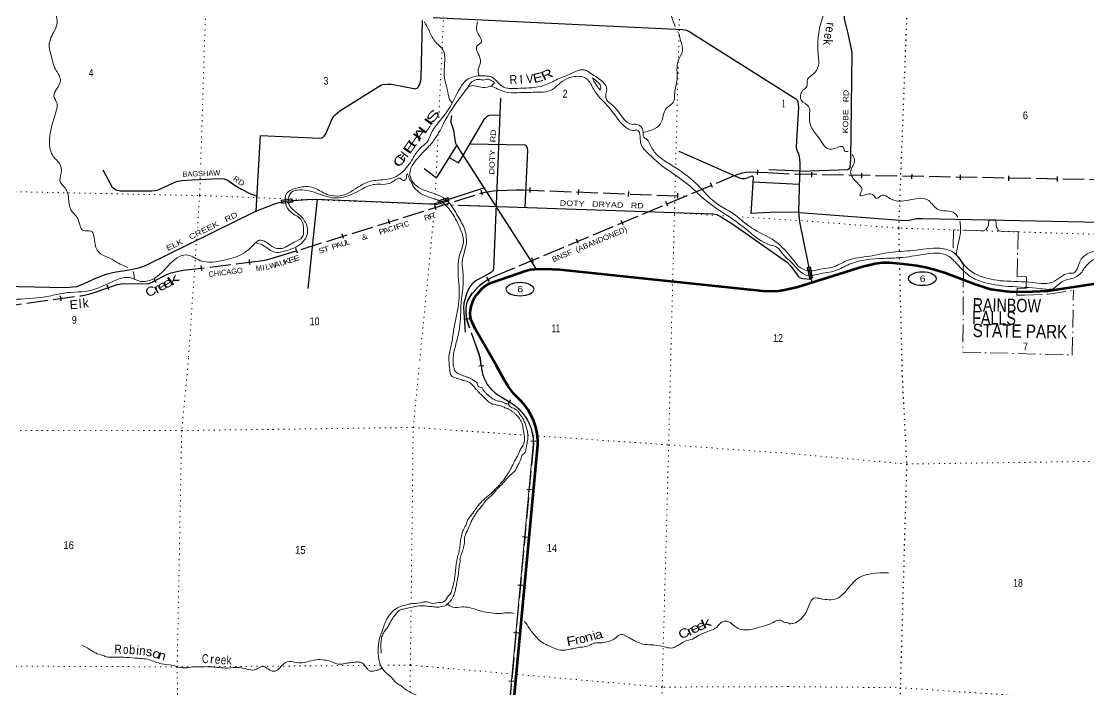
# Model space of a CAD drawing. Header units: feet. Extents: x -757852 to -501257, y -360805 to -170898.
# Drawn here: x -584675 to -560732, y -320693 to -305708 of the extents above; entities that cross this region are included whole.
import ezdxf
from ezdxf.enums import TextEntityAlignment as Align

# ---------------------------------------------------------------- set-up
doc = ezdxf.new("R2010")
doc.units = ezdxf.units.FT
doc.header["$LTSCALE"] = 80
for name, pattern in [('DOT_DASHED', [7.7, 5, -1.2, 0.3, -1.2]), ('DOTTED', [1.5, 0.3, -1.2]), ('LONG_DASHED', [7.5, 6, -1.5])]:
    doc.linetypes.add(name, pattern=pattern)
for name, color, linetype, lineweight in [('17', 7, 'Continuous', 25), ('23', 7, 'Continuous', 70), ('29', 7, 'Continuous', 25), ('31', 7, 'Continuous', 13), ('34', 7, 'Continuous', 13), ('39', 7, 'Continuous', 13), ('41', 7, 'Continuous', 13), ('44', 7, 'DOT_DASHED', 13), ('6', 7, 'DOTTED', 25), ('63', 7, 'Continuous', 25), ('7', 7, 'DOTTED', 13)]:
    doc.layers.add(name, color=color, linetype=linetype, lineweight=lineweight)
doc.layers.add('30', color=7, linetype='Continuous')

msp = doc.modelspace()

# ---------------------------------------------------------------- linework, layer by layer
at = {"layer": '17'}
for centre in [(-564461.85, -311478.12), (-573488.24, -311714.98)]:
    msp.add_ellipse(centre, major_axis=(309.24, -1), ratio=0.500121, dxfattribs=at)
at = {"layer": '23'}
for points in [[(-574013.13, -313433.19), (-574493.47, -312599.9), (-574565.51, -312454.99), (-574588.56, -312396.29), (-574601.01, -312341.51), (-574603.75, -312254.74), (-574598.17, -312182.14), (-574580.85, -312099.78), (-574552.24, -312008.86), (-574528.84, -311950.59), (-574501.47, -311893.32), (-574444, -311814.93), (-574354.65, -311711.56), (-574274.3, -311648.95), (-574180.46, -311589.55), (-574094.72, -311555.66), (-573361.84, -311301.62), (-573256.02, -311274.57), (-573155.82, -311265.43), (-572920.48, -311256.25), (-572597.46, -311271.76), (-568044.89, -311753.34), (-567817.56, -311761.34), (-567685.68, -311751.38), (-567551.99, -311731.6), (-567253.55, -311662.41)], [(-567253.55, -311662.41), (-565808.2, -311205.51), (-565519.76, -311138.56), (-565351.04, -311114.36), (-565210.04, -311114.23), (-564887.26, -311142.41), (-564586.97, -311184.93), (-564393.01, -311220.22), (-564193.18, -311273.15), (-563946.33, -311349.6), (-563279.46, -311600.87), (-563048.95, -311679.16), (-562926.92, -311710.4), (-562820.8, -311728.93), (-562591.57, -311758.33), (-562515.17, -311764.21), (-562168.4, -311775.98), (-561647.64, -311748.16), (-560223.74, -311531.68)], [(-573653.47, -321290.49), (-573090.64, -315201.11), (-573091.73, -315091.21), (-573106.33, -314949.68), (-573135.64, -314810.45), (-573179.34, -314675.05), (-573236.95, -314544.95), (-573307.85, -314421.59), (-573391.25, -314306.32), (-573486.25, -314200.4), (-573504.9, -314183.23), (-573633.3, -314050.02), (-573747.07, -313904.12), (-573844.97, -313747.13), (-574013.13, -313433.19)]]:
    msp.add_lwpolyline(points, dxfattribs=at)
at = {"layer": '29'}
for p, q in [((-567189.28, -309067.43), (-567908.48, -309034.46)), ((-567223.96, -309367.88), (-568255.48, -309316.97)), ((-578040.42, -309694.71), (-578248.33, -311696.22)), ((-567217.33, -310200.2), (-566942.16, -311563.97))]:
    msp.add_line(p, q, dxfattribs=at)
for points in [[(-567189.28, -309067.43), (-566133.27, -309031.25), (-566105.15, -309017.18), (-566081.71, -308984.36), (-566076.45, -308882.81), (-566067.3, -308812.64), (-566034.85, -306400.83), (-566050.74, -306332.76), (-566123.76, -305981.66), (-566195.99, -305708.96), (-566205.92, -305641.25), (-566198.39, -305475.77), (-566239.65, -305282.04), (-566238.73, -305261.46), (-566229.36, -305233.32), (-566131.35, -305048.93), (-566121.56, -305017.64), (-566123.9, -305003.57), (-566151.47, -304919.92), (-566194.08, -304812.59)], [(-579408.79, -309962.78), (-579306.84, -308268.28), (-577976.19, -308330.88), (-577931.05, -308321.8), (-577902.93, -308303.05), (-577879.49, -308279.61), (-577843.3, -308234.27), (-577704.45, -307896.38), (-577668.59, -307834.2), (-577635.78, -307801.38), (-577529.79, -307715.11), (-576609.4, -307140.29), (-576568.96, -307126.8), (-576461.76, -307116.86), (-576382.09, -307119.2), (-576337.21, -307123.26), (-575869.82, -307217.01), (-575844.3, -307218.83), (-575822.03, -307215.32), (-575793.91, -307203.6), (-575770.47, -307182.5), (-575756.6, -307157.75), (-575743.53, -307133.27), (-575728.29, -307084.04), (-575715.41, -307031.29), (-575709, -306980.76), (-575673.65, -305688.05)], [(-575433.29, -305622.5), (-569837.54, -305891.38), (-569757.4, -305907.19), (-569682.41, -305940.01), (-569572.28, -306009.01), (-567299.83, -307446.19), (-567273.43, -307477.86), (-567254.68, -307515.37), (-567243.23, -307635.97), (-567292.17, -308518.72), (-567284.14, -308576.16), (-567236.95, -308701.1), (-567217.19, -308792.99), (-567208.99, -308901.66), (-567243.91, -309989.07), (-567217.33, -310200.2)], [(-573927.03, -307428.26), (-574083.78, -311265.85), (-574089.15, -311287.31), (-574092.08, -311293.17), (-574097.35, -311301.37), (-574111.4, -311316.62), (-574130.16, -311333.03), (-574176.46, -311364.29), (-574468.81, -311518.06), (-574516.81, -311555.74), (-574573.05, -311604.97), (-574615.23, -311661.23), (-574654.85, -311731.01), (-574687.88, -311820.64), (-574748.81, -312029.29), (-574757.91, -312128.91), (-574722.05, -312674.04)], [(-575074.63, -308761.06), (-574871.17, -308878.88), (-574830.82, -308828.38), (-574276.15, -307883.39), (-574247.34, -307855.24), (-574228.6, -307836.49), (-574200.47, -307820.08), (-574172.65, -307815.64), (-573942.48, -307806.57)], [(-575026.79, -307821.03), (-575044.1, -307927.91), (-575044.1, -307956.05), (-575039.06, -307971.44), (-574983.89, -308147.07), (-574950.49, -308361.96), (-574933.96, -308436.63), (-574912.02, -308481.98), (-573127.35, -311264.32)], [(-575637.75, -309007.02), (-575366.07, -309206.6), (-575360.45, -309206.73), (-575353.42, -309203.21), (-575344.05, -309192.66), (-575326.21, -309168.15), (-574907, -308489.81)], [(-574612.03, -308455.63), (-573374.16, -308474), (-573349.82, -308489.37), (-573333.41, -308519.85), (-573322.86, -308597.11), (-573377.74, -309874.85)], [(-568300.48, -310019.47), (-568249.31, -309220.65), (-568250.61, -309203.24), (-568259.99, -309191.52), (-568274.05, -309179.8), (-568289.94, -309180.55), (-568400.57, -309225.84), (-568438.08, -309236.06), (-568470.89, -309243.09), (-568513.97, -309240.8), (-568545.88, -309233.72), (-569916.58, -308629.42)], [(-582848.89, -309034.97), (-582636.48, -309428.29), (-582588.86, -309467.52), (-582547.44, -309489.24), (-582453.5, -309505.89), (-581744.84, -309511.99), (-581675.71, -309503.31), (-581605.41, -309484.55), (-581192.36, -309301.63), (-581075.82, -309273.57), (-580846.17, -309259.5), (-580213.47, -309231.37), (-580124.49, -309241.55), (-580035.37, -309278.26), (-579878.79, -309387.61), (-579735.42, -309470.49), (-579549.82, -309565.63), (-579388.72, -309629.15)], [(-587178.35, -311601.62), (-583681.17, -311676.31), (-583522.26, -311664.72), (-583428.53, -311650.65), (-583330.42, -311619.82), (-583001.9, -311467.7), (-582772.39, -311374.03), (-582593.46, -311331.3), (-582212.31, -311270.15), (-582017.84, -311224), (-581878.23, -311178.67), (-579417.36, -309966.2), (-579013.96, -309805.42), (-578924.62, -309775.24), (-578860.33, -309760), (-578784.02, -309747.11), (-578682.23, -309735.38), (-578571.5, -309722.9), (-578259.12, -309700.22), (-578054.74, -309694.1), (-575497.46, -309802.49), (-575437.71, -309801.03), (-575406.11, -309796.33), (-575367.41, -309786.96), (-575239.34, -309745.8), (-574296.64, -309441.38)], [(-574854.2, -309831.77), (-569158.73, -310026.69), (-569073.15, -310040.16), (-568989.86, -310082.69), (-568736.61, -310241.17), (-567490.04, -311119.21), (-567404.66, -311202.93), (-567247.66, -311424.5)], [(-567212.28, -309996.05), (-567753.23, -309984), (-568300.48, -310019.47)], [(-567212.28, -309996.05), (-564854.71, -310174.19), (-564756.45, -310169.45), (-564665.06, -310143.65), (-564602.46, -310132.74), (-564461.17, -310127.25), (-557196.27, -310274.94)], [(-566955.25, -311499.08), (-567143.56, -311483.49), (-567177.29, -311475.29), (-567207.75, -311461.22), (-567247.66, -311424.5)]]:
    msp.add_lwpolyline(points, dxfattribs=at)
at = {"layer": '31'}
for p, q in [((-578844.82, -309717.82), (-578596.85, -309686.03)), ((-578596.85, -309686.03), (-578587.32, -309760.42)), ((-575335.48, -309736.03), (-575097.54, -309659.32)), ((-575097.54, -309659.32), (-575074.53, -309730.72)), ((-566974.51, -311212.36), (-566923.52, -311457.09)), ((-566923.52, -311457.09), (-566996.95, -311472.4))]:
    msp.add_line(p, q, dxfattribs=at)
for points in [[(-578587.32, -309760.42), (-578835.29, -309792.21), (-578844.82, -309717.82)], [(-575074.53, -309730.72), (-575312.48, -309807.41), (-575335.48, -309736.03)], [(-566996.95, -311472.4), (-567047.94, -311227.65), (-566974.51, -311212.36)]]:
    msp.add_lwpolyline(points, dxfattribs=at)
for points in [[(-578828.37, -309783.25), (-578835.86, -309724.73), (-578603.76, -309694.98), (-578596.27, -309753.5)], [(-575325.41, -309741.19), (-575102.7, -309669.39), (-575084.59, -309725.55), (-575307.31, -309797.34)], [(-567038.47, -311233.85), (-566980.71, -311221.82), (-566932.98, -311450.88), (-566990.74, -311462.93)]]:
    msp.add_lwpolyline(points, close=True, dxfattribs=at)
at = {"layer": '34'}
for p, q in [((-574028.37, -314054.39), (-573716.4, -314249.3)), ((-573190.22, -315191.91), (-573753.05, -321281.29))]:
    msp.add_line(p, q, dxfattribs=at)
for centre, radius, start, end in [((-573534.03, -313396.57), 822.86, 182.15857, 233.0752), ((-574240.76, -315160.17), 1051.02, 358.26954, 60.07237)]:
    msp.add_arc(centre, radius, start, end, dxfattribs=at)
at = {"layer": '39'}
msp.add_line((-575064.3, -318817.6), (-575123.09, -318777.75), dxfattribs=at)
for points in [[(-582401.52, -287586.53), (-581996.23, -287850.1), (-581561.65, -287822.9), (-581232.07, -287817.16), (-580664.75, -287946.11), (-580239.28, -288043.32), (-579634.31, -288030.48), (-579321.19, -288203.26), (-579170.2, -288271.42), (-578854.82, -288271.35), (-578620.48, -288299.4), (-578514.6, -288241.76), (-578136.65, -288148.78), (-578005.04, -288025.44), (-577679.68, -288190.5), (-577398.97, -288374.52), (-576906.11, -288427.2), (-576397.41, -288570.75), (-575933.27, -288729.26), (-575364.79, -288892.42), (-575161.33, -288869.42), (-574845.03, -288913.61), (-574171.31, -288882.39), (-574000.17, -288866.62), (-573678.28, -289172.32), (-573385.57, -289764.79), (-573334.1, -289876.67), (-573251.67, -290118.01), (-573228.4, -290233.2), (-573143.87, -290307.72), (-573038.02, -290495.37), (-572954.03, -290591.99), (-572764.28, -290717.42), (-572590.31, -291156.1), (-572723.99, -291607.1), (-572816.4, -292095.33), (-572815.57, -292386.88), (-572760.41, -292756.21), (-572681.08, -292878.85), (-572617.29, -293061.41), (-572096.44, -293607.38), (-572079.27, -293806.86), (-572033.4, -293982.93), (-571771.27, -294512.31), (-571578.72, -295174.62), (-571564.98, -295512.74), (-571538.1, -295806.96), (-571431.64, -296213.78), (-571404.51, -296660.8), (-571383.71, -297119.73), (-571365.68, -297528.33), (-571387.12, -297664.5), (-571394.17, -297949.82), (-571572.57, -298421.81), (-571649.78, -298701.33), (-571768.29, -299026.05), (-571805.02, -299212.11), (-571751.65, -299490.91), (-571589.07, -299740.31), (-571332.27, -300241.4), (-571292.41, -300660.6), (-571237.29, -300869.08), (-571142.1, -301000.16), (-571123.81, -301073), (-570908.29, -301293.58), (-570605.46, -301639.01), (-570518.8, -301952.84), (-570326.12, -302365.85), (-570198.12, -302795.33), (-570092.9, -303252.37), (-570013.79, -303465.48), (-570064.39, -303643.14), (-570080.41, -303966.43), (-570074.77, -304225.93), (-570255.46, -304547.07), (-570211.35, -304713.05), (-570121.59, -304982.72), (-570192.16, -305318.71), (-570105.72, -305560.15), (-570024.76, -305779.34), (-570005.31, -305825.09)], [(-584530, -288934.04), (-584019.11, -289395.31), (-583992.11, -289765.94), (-583998.06, -290007.05), (-583994.03, -290250.43), (-584050.55, -290586.77), (-584076.64, -290992.24), (-584037.79, -291371.21), (-583968.43, -291734.86), (-583976.28, -292052.32), (-583833.75, -292218.78), (-583670.74, -292369.68), (-583533.3, -292823.51), (-583391.43, -293341.8), (-583203.43, -293700.41), (-582971.47, -293824.9), (-582659.12, -294110.26), (-582530.2, -294258.28), (-582356.32, -294538.12), (-582264.53, -294888.27), (-582430, -295243.97), (-582787.39, -295643.07), (-583048.5, -295885.77), (-583213.18, -296046.47), (-583454.78, -296231.36), (-583782.15, -296472.39), (-584129.34, -296702.86), (-584282.25, -296956.35), (-584380.48, -297273.54), (-584339.2, -297716.9), (-584320.12, -298489.43), (-584330.62, -298832.97), (-584479.74, -299177.02), (-584506.49, -299528.19), (-584606.61, -299921.74), (-584441.61, -300398.39), (-584272.13, -301100.33), (-584153.21, -301571.8), (-584095.97, -302019.59), (-584090.18, -302842.05), (-583962.18, -303271.52), (-583886.15, -304015.33), (-583958.07, -304568.42), (-583987.67, -304790.85), (-583917.66, -304965.52), (-583943.45, -305358.94), (-583872.72, -305748.76), (-583954.17, -305955.8), (-584050.8, -306289.11), (-584010.7, -306454.99), (-583910.29, -306781.23), (-583797.65, -307019.31), (-583885.17, -307228.21), (-583943.3, -307385.57), (-583875.19, -307556.18), (-583901.89, -307742.48), (-584041.35, -308346.14), (-584035.93, -308533.26), (-583915.76, -308791.64), (-583817.77, -308890.62), (-583782.93, -309106.63), (-583798.33, -309323.38), (-583716.24, -309415.93), (-583616.35, -309681.84), (-583566.29, -309932.41), (-583418.08, -310113.09), (-583358.31, -310295.55), (-583294.44, -310393.67), (-583116.07, -310410.25), (-583022.89, -310704.13), (-582881.85, -310930.87), (-582673.29, -311026.62), (-582499.11, -311131.55), (-582342.2, -311203.88), (-582287.97, -311229.13)], [(-565608.09, -295681.82), (-565329.58, -296075.91), (-565123.52, -296564.83), (-565196.94, -297604.12), (-565393.36, -297943.34), (-565784.94, -298384.68), (-565943.17, -298722.75), (-566163.91, -299071.47), (-566596.52, -299280.79), (-566737.49, -299386.14), (-566767.65, -299747.18), (-566716.21, -300323.06), (-566599.04, -300834.1), (-566626.02, -301502.66), (-566614.77, -301898.79), (-566608.83, -302262.65), (-566390.03, -302631.28), (-566199.59, -303190.18), (-566163.4, -303639.12), (-566256.16, -304374.53), (-566381.53, -304590.76), (-566477.28, -304920.18), (-566616.15, -305381.26), (-566719.26, -305680.37), (-566799, -306462.3), (-566798.8, -306723.54), (-566898.73, -306880.05), (-567038.37, -307015.57), (-567053.91, -307171.96), (-567141.97, -307246.35)], [(-562569.27, -296352.9), (-562154.36, -296396.37), (-561857.12, -296401.04), (-561419.73, -296517.36), (-560952.82, -296841.33), (-560730.84, -297067.36), (-560544.33, -297712.58), (-560376.3, -297925.35), (-560160.4, -298243.68), (-560048.73, -298551.63), (-559746.06, -299032.67), (-559519.47, -299592.39), (-559387.85, -300266.52), (-559247.05, -300528.91), (-558904.77, -300856.11), (-558759.86, -301114.57), (-558691.66, -301479.83), (-558796.47, -301764.84), (-558691.68, -302020.39), (-558385.8, -302268.4), (-557908.3, -302837.77), (-557592.5, -303361.3), (-557519.93, -303620.15), (-557380.59, -303858.39), (-557267.59, -304196.52), (-557048.6, -304826.4), (-556947.06, -305047.71), (-556773.09, -305264.63), (-556651.36, -305751.66), (-556576.99, -305930.16), (-556391.4, -305896.15), (-556328, -306026.18), (-556155.21, -306385.75), (-556033.49, -306513.07), (-555879.91, -306653.17), (-555855.06, -306709.99), (-555746.5, -306796.83), (-555771.95, -306946.97), (-555827.13, -307168.79), (-555860.77, -307596.06), (-555984.72, -307838.44), (-555988.18, -308083.52), (-556235.02, -308341.23), (-556255.74, -308459.33), (-556261.29, -308617.95), (-556447.64, -308686.11), (-556460.95, -308742.08), (-556351, -308857.08), (-556311.88, -308994.61), (-556396.69, -309193.66), (-556515.86, -309401.98), (-556698.12, -309647.07), (-556699.53, -309890.19), (-556682.1, -310007.27)], [(-575634.97, -305722.15), (-575530.15, -305911.52), (-575399.49, -306152.06), (-575217.51, -306347.67), (-575191.97, -306858.99), (-575097.59, -307347.93), (-575075.73, -307438.96), (-575014.41, -307537.24)], [(-574443.82, -305718.42), (-574462.65, -305878.2), (-574419.65, -306007.96), (-574353.21, -306164.45), (-574451.86, -306254.44), (-574393.77, -306505.22), (-574383.54, -306660.29), (-574415.64, -306739.9), (-574407.44, -306931.25)], [(-569949.24, -305935.83), (-569921.71, -305999.08), (-569884.94, -306136.73), (-569844.57, -306372.99), (-569940.42, -306593.73), (-569966.71, -307007.24), (-570018.52, -307315.55), (-570051.94, -307529.84), (-570191.38, -307644.93), (-570343.05, -308011.03), (-570514.91, -308137.37), (-570720.49, -308200.03)], [(-579426.44, -310676.47), (-579330.55, -310616.57), (-579184.94, -310658.46), (-579005.18, -310781.62), (-578871.17, -310805.12), (-578552.16, -310658.38), (-578372.67, -310548.31), (-578346.37, -310378.08), (-578387.48, -310171.97), (-578631.89, -309982.83), (-578749.54, -309784.83), (-578730.18, -309570.19), (-578522.43, -309454.81), (-578158.17, -309427.84), (-577898.65, -309549.83), (-577720.42, -309614.88), (-577460.3, -309607.65), (-577011.53, -309362.34), (-576720.06, -309273.21), (-576314.75, -309211.08), (-576133, -309091.02), (-575894.49, -308787.43), (-575725.87, -308548.42), (-575580.16, -308423.43), (-575486.96, -308228.75), (-575143.95, -307760.93), (-574824.55, -307191.98), (-574671.53, -307014.91), (-574343.97, -306928.69), (-574265.72, -306932.68), (-574131.66, -306954.17), (-573984.18, -307082.55), (-573852.05, -307182.4), (-573499.17, -307209.42), (-572959.31, -307148.69), (-572644.41, -307005.86), (-572344.02, -306880.76), (-572074.68, -306793.08), (-571834.75, -306919.78), (-571541.41, -307242.85), (-571564.46, -307362.9), (-571546.82, -307461.87), (-571423.12, -307577.59), (-570953.89, -308017.7), (-570869.52, -308017.82), (-570724.79, -308176.3), (-570713.66, -308295.2), (-570648.76, -308351.13), (-570544.52, -308522.65), (-570373.11, -308740.1), (-570126.19, -308909.2), (-569524.61, -309358.69), (-569035.9, -309823.43), (-568731, -310004.05), (-568295.33, -310338.76), (-567770.33, -310635.53), (-567536.54, -310848.53), (-567240.73, -311205.52)], [(-574138.74, -307159.07), (-573987.75, -307227.22), (-573826.58, -307289.6), (-573547.83, -307308.72), (-573194.05, -307299.57), (-572760.54, -307234.14), (-572535.04, -307050.85), (-572311.68, -306953.96), (-572011.09, -306983.68), (-571809.46, -307278.3), (-571492.87, -307636.14), (-571054.94, -308123.71), (-570933.18, -308154.94), (-570858.6, -308144.76), (-570793.92, -308291.16), (-570774.14, -308466.58), (-570610.52, -308673.78), (-570398.37, -308868.14), (-569672.45, -309407.23), (-569320.75, -309725.75), (-568824.29, -310070.29), (-568369.06, -310407.63), (-567876.95, -310723.31), (-567719.55, -310775.54), (-567590.77, -310929.59), (-567439.66, -311074.15), (-567244.23, -311284.73)], [(-574989.52, -313409.89), (-574983.22, -313207.54), (-574917.65, -312911.64), (-574849.53, -312593.68), (-574820.54, -312291.82), (-574813.31, -312072.56), (-574778.54, -311753.06), (-574767.35, -311381.39), (-574784.69, -311107.52), (-574696.52, -310709.65), (-574728.53, -310379.11), (-574883.79, -310077.63), (-575130.21, -309725.58), (-575551.1, -309523.93), (-575773.71, -309427.83), (-575962.91, -309117.44), (-575870.87, -308888.56), (-575604.2, -308583.67), (-575418.26, -308375.25), (-575164.03, -307923.28), (-574734.49, -307286.75), (-574604.79, -307159.34), (-574322.27, -307188.6), (-574138.74, -307159.07)], [(-574658.96, -307191.68), (-574609.52, -307106.95), (-574404.22, -307009.6), (-574308.16, -307024.1), (-574213.26, -307004.38), (-574107.85, -307047.26), (-574070.3, -307072.33), (-574138.74, -307159.07)], [(-571859.07, -306977.51), (-571732.27, -307081.21), (-571674.72, -307191.23), (-571686.05, -307243.22), (-571750.56, -307171.22), (-571820.45, -307072.94), (-571859.89, -306976.84)], [(-567141.97, -307246.35), (-567187.39, -307343.82), (-567187.39, -307457.65), (-567142.08, -307521.65)], [(-567141.97, -307246.35), (-567187.39, -307343.82), (-567187.39, -307457.65), (-567142.08, -307521.65)], [(-567142.08, -307521.65), (-566994.57, -307663.62), (-566992.93, -307770.16), (-566963.29, -308062.21), (-566788.21, -308319.34), (-566502.64, -308576.94), (-566234.45, -308532.72), (-566215.53, -308585.39), (-566214.02, -308607.53), (-566125.33, -308626.86)], [(-566035.89, -308691.78), (-565983.65, -308817.68), (-566072.12, -309090.99), (-565946.3, -309304.82), (-565848.23, -309411.52), (-565817.26, -309464.46), (-565864.67, -309608.08), (-565701.43, -309585.62), (-565551.37, -309613.1), (-565486.58, -309680.87), (-565390.77, -309618.72), (-565159.4, -309694.25), (-564320.34, -309727.15), (-564222.18, -309829.83), (-564131.69, -309916.26), (-563734.05, -310013.6), (-563667.47, -310097.08)], [(-575078.59, -313405.84), (-575081.98, -313221.13), (-575026.75, -312937.03), (-574977.15, -312636.7), (-574868.71, -312041.23), (-574852.06, -311801.47), (-574879.57, -311207.66), (-574845.16, -310953.19), (-574756.62, -310621.68), (-574805.61, -310409.33), (-574908.66, -310189.59), (-575014.45, -309999.93), (-575318.92, -309720.81), (-575552.02, -309642.53), (-575891.21, -309386.66), (-575931.29, -309301.2), (-575983.87, -309207.68), (-576017.41, -309128.13), (-576032.6, -309173.98), (-576050.65, -309253.95), (-576109.51, -309278.6), (-576158.71, -309237.14), (-576373.69, -309320.17), (-576744.37, -309363.07), (-577040.41, -309474.2), (-577453.07, -309651.02), (-577679.47, -309663.07), (-578268.46, -309501.45), (-578647.87, -309572.27), (-578688.42, -309750.18), (-578617.67, -309894.72), (-578422.89, -310060.49), (-578277.48, -310273.27), (-578258.21, -310468.78), (-578357.13, -310651.25), (-578713.47, -310845.3), (-579019.61, -310877.77), (-579268.89, -310722.68), (-579427.71, -310677.62)], [(-567240.73, -311205.52), (-567057.59, -311297.43), (-566701.04, -311255.2), (-566491.44, -311225.74), (-566156.57, -311074.51), (-565642, -310973.52), (-565200.17, -310891.01), (-564668.74, -310844.66), (-564068.95, -310795.83), (-563735.93, -310907.8), (-563509.18, -311190.2), (-563242.31, -311385.09), (-562721.02, -311523.39), (-562070.86, -311558.08), (-561544.43, -311555.84), (-561361.1, -311443.4), (-561172.33, -311357.21), (-561081.88, -311355.22), (-560931.47, -311097.36), (-560540.05, -310842.9), (-560362.18, -310794.64), (-560235.97, -310721.11), (-559925.37, -310577.37), (-559835.84, -310436.71), (-559651.45, -310366.49), (-559154.65, -310341.48), (-558834.98, -310511.42), (-558640.72, -310809.17), (-558587.54, -310947.02), (-558531.06, -311026.66), (-558402.66, -311304.84), (-558228.57, -311606.16), (-557944.04, -311550.25), (-557500.16, -311465.77), (-557245.66, -311405.17), (-557032.43, -311213.02), (-556964.34, -310862.88), (-556795.85, -310515), (-556559.06, -310347.5), (-556335, -310300.28), (-555886.01, -310436.96), (-555861.12, -310582.2), (-555735.6, -310629.23), (-555393.42, -310600.74), (-555016.96, -310476.56), (-554679.24, -310377.64), (-553911.35, -310358.71), (-553391.48, -310380.43), (-553126.77, -310402.44), (-552945.73, -310392.44), (-551981.83, -310592.93), (-551263.3, -310625.13), (-550651.55, -310580.59), (-550164.23, -310350.39), (-549988.49, -310217.69), (-549782.69, -310156.58), (-549420.67, -310113.46), (-548582.02, -310032.23), (-547906.14, -309995.16), (-547359.8, -309910.97), (-546661.16, -309844.26), (-546318.56, -310066.97), (-546214.57, -310268.25), (-546153.86, -310518.79), (-546141.13, -310848.64), (-546017.67, -311274.12), (-545856.6, -312052.7), (-545797.01, -312315.77), (-545732.43, -312602.71), (-545643.71, -312879.86), (-545609.08, -313230.63), (-545630.72, -313512.11), (-545679.78, -314126.59)], [(-567244.23, -311284.73), (-567038.02, -311410.4), (-566816.37, -311381.22), (-566590.39, -311338.06), (-566408.67, -311297.93), (-566102.14, -311156.11), (-565321.65, -311022.92), (-564965.69, -311006.79), (-564435.68, -310934.29), (-563889.89, -310964.63), (-563679.19, -311156.25), (-563417.55, -311405.27), (-563121.35, -311546.56), (-562528.98, -311650.29), (-561804.91, -311704.72), (-561505.22, -311689.34), (-561323.14, -311542.72), (-561167.26, -311489.95), (-560956.36, -311402.25), (-560788.91, -311190.99), (-560444.21, -310959.59), (-560048.11, -310765.52), (-559776.11, -310641.01), (-559506.4, -310528.5), (-559284.51, -310398.85), (-559009.1, -310481.39), (-558849.98, -310553.29), (-558801.18, -310707.11), (-558701.6, -310926.37), (-558537.15, -311299.81), (-558331.79, -311640.01), (-558158.92, -311726.28), (-557810.76, -311699.94), (-557155.62, -311511.68), (-556936.59, -311329.72), (-556851.1, -311010.11), (-556743.61, -310695.02), (-556543.5, -310460.38), (-556279.23, -310412.06), (-555999.76, -310492.68), (-555954.34, -310618.29), (-555797.99, -310724.29), (-555418.56, -310736.82), (-555213.72, -310650.99), (-554966.45, -310554.06), (-554499.9, -310443.96), (-553977.94, -310461.71), (-552965.03, -310484.26), (-552365.11, -310563.59), (-551635.21, -310725.3), (-551026.48, -310709.29), (-550453.29, -310601.52), (-550117.12, -310379.05), (-549798.21, -310218.66), (-549360.33, -310184.17), (-548898.82, -310183.87), (-548277.73, -310132.43), (-547917.43, -310135.88), (-547092.15, -309981.28), (-546704.15, -309969.89), (-546595.55, -310145.15), (-546295.26, -310372.94), (-546289.83, -310580.04), (-546210.74, -310977.49), (-546107.31, -311294.81), (-545921.13, -312108.82), (-545831.04, -312617.95), (-545747.58, -313174.33), (-545751.08, -313536.09), (-545834.93, -314122.28)], [(-563622.55, -310182.18), (-563604.54, -310332.01), (-563674.65, -310772.53), (-563700.77, -310937.96)], [(-588776.39, -311284.42), (-588748.99, -311476.11), (-588533.91, -311714.77), (-588044.08, -311890.02), (-587655.87, -311869.68), (-587427.33, -311807.1), (-586993.38, -311886.43), (-586013.33, -311977.57), (-585382.26, -311965.38), (-584772.93, -311938.57), (-584050.03, -311868.39), (-583716.9, -311800.42), (-583092.57, -311735.79), (-582556.67, -311510.09), (-582243.96, -311455.67), (-582000.93, -311538.22), (-581577.33, -311386.08), (-581176.27, -311008.19), (-580979.85, -310944.8), (-580673.52, -311067.15), (-580092.69, -311055.7), (-579668.89, -310895.52), (-579426.44, -310676.47)], [(-582169.04, -311317.24), (-582160.83, -311343.17), (-582138.31, -311488.5)], [(-575078.71, -313405.06), (-575064.64, -313505.4), (-575051.84, -313608.24), (-575021.49, -313663.43), (-574938.55, -313704.23), (-574871, -313724.46), (-574769.78, -313757.81), (-574670.44, -313787.09), (-574579.86, -313840.18), (-574519.78, -313906.37), (-574430.66, -314005.61), (-574345.17, -314092.68), (-574255.73, -314181.89), (-574160.03, -314263.27), (-574090.86, -314295.6), (-573969.23, -314317.55), (-573877.89, -314346.57), (-573808.72, -314378.9), (-573771.99, -314391.3)], [(-574989.52, -313409.89), (-574987.86, -313423.5), (-574967.72, -313484.39), (-574957.15, -313530.92), (-574924.42, -313574.14), (-574889.12, -313599.37), (-574841.61, -313618.96), (-574778.33, -313647.08), (-574716.92, -313671.13), (-574641.48, -313695.63), (-574586.15, -313721.49), (-574523.31, -313763.66), (-574452.83, -313818.13), (-574432.5, -313873), (-574411.41, -313903.8), (-574359.64, -313915.49), (-574319.02, -313962.98), (-574292.24, -314004), (-574245.61, -314051.67), (-574189.09, -314103.68), (-574128.38, -314149.8), (-574063.47, -314190.03), (-574021.91, -314207.42), (-573928.51, -314234.5), (-573858.96, -314254.79), (-573805.69, -314282.6), (-573791.12, -314290.71)], [(-573805.69, -314282.6), (-573730.51, -314315.12), (-573701.6, -314352.19), (-573656.09, -314371.72), (-573616.66, -314393.06), (-573553.88, -314437.24), (-573511.25, -314484.79), (-573482.53, -314527.88), (-573440.35, -314589.47), (-573404.5, -314660.91), (-573363.21, -314750.59), (-573336.26, -314849.86), (-573324, -314906.48), (-573311.26, -315011.32), (-573320.62, -315117.46), (-573340.06, -315225.29), (-573361.19, -315323.03), (-573381.12, -315382.64), (-573418.13, -315411.59), (-573476.14, -315534.25), (-573529.82, -315647.02), (-573566.28, -315722.17), (-573606.68, -315795.19), (-573631.42, -315816.49), (-573645.89, -315830.09), (-573674.75, -315855.28), (-573730.42, -315903.71), (-573772.01, -315950.58), (-573805.26, -315987.68), (-573857.24, -316046.27), (-573923.69, -316118.46), (-573991.89, -316182.56), (-574035.66, -316235.39), (-574085.7, -316296.06), (-574153.96, -316362.16), (-574222.03, -316422.25), (-574238.5, -316435.78), (-574277.96, -316478.71), (-574317.98, -316539.69), (-574351.49, -316584.81), (-574409.86, -316655.25), (-574463.97, -316717.79), (-574508.5, -316794.7), (-574548.53, -316855.68), (-574591.56, -316948.7), (-574623.76, -317015.96), (-574650.02, -317085.41), (-574688.67, -317166.52), (-574712.54, -317224), (-574730.52, -317285.68), (-574739.27, -317436.03), (-574759.89, -317517.71), (-574798, -317645.03), (-574824.56, -317724.52), (-574833.92, -317830.66), (-574855.75, -317950.46), (-574870.44, -318098.61), (-574901.48, -318256.28), (-574916.53, -318352.2), (-574965.05, -318555.5), (-574984.66, -318605.09), (-575018.61, -318664.25), (-575062.51, -318721.09), (-575116.24, -318771.6), (-575171.73, -318814.01), (-575238.28, -318825.95), (-575319.11, -318845.46), (-575439.06, -318833.6), (-575523.07, -318826.91), (-575651.03, -318814.8), (-575749.32, -318815.68), (-575953.05, -318853.37), (-576072.26, -318881.7), (-576183.46, -318910.29), (-576255.79, -318978.27), (-576324.68, -319064.44), (-576392.2, -319170.74), (-576470.81, -319310.82), (-576535.76, -319399.13), (-576585.19, -319503.99), (-576606.82, -319617.78), (-576607.94, -319780.42), (-576603.82, -319877.53)], [(-573771.99, -314391.3), (-573719.58, -314413.88), (-573666.7, -314453.72), (-573609.74, -314491.69), (-573567.05, -314537.23), (-573516.61, -314591.06), (-573484.07, -314640.29), (-573450.16, -314709.66), (-573422.95, -314800.9), (-573411.71, -314889.63), (-573399.83, -314958.29), (-573388.34, -315038.99), (-573395.76, -315147.2), (-573417.82, -315210.76), (-573474.75, -315299.32), (-573515.78, -315392.41), (-573545.98, -315459.73), (-573598.91, -315548.41), (-573650.21, -315649.2), (-573697.19, -315740.09), (-573735.59, -315813.17), (-573802.74, -315907.43), (-573853.41, -315988.16), (-573924.11, -316068.24), (-573961.75, -316117.25), (-574038.28, -316191.13), (-574100.66, -316261.44), (-574240.68, -316377.47), (-574312.94, -316443.45), (-574335.61, -316462.81), (-574456.36, -316603.56), (-574550.74, -316735.11), (-574619.76, -316825.29), (-574666.24, -316900.13), (-574690.61, -316973.66), (-574727.01, -317046.81), (-574757.02, -317108.11), (-574778.69, -317159.63), (-574803.57, -317249.21), (-574825.46, -317371.02), (-574837.01, -317483.12), (-574856.77, -317600.98), (-574888.48, -317716.46), (-574909.48, -317810.18), (-574919.58, -317876.13), (-574930.69, -317974.18), (-574939.67, -318068.29), (-574952.47, -318156.25), (-574963.71, -318258.31), (-574984.01, -318329.97), (-575011.22, -318429.51), (-575025.32, -318495.34), (-575080, -318575.94), (-575145.01, -318666.25), (-575194.74, -318716.88), (-575319.89, -318743.01), (-575462.7, -318756.53), (-575544.14, -318731.85), (-575640.18, -318724.77), (-575727.02, -318744.09), (-575940.38, -318769.42), (-576031.23, -318788.62), (-576152.69, -318824.91), (-576262.52, -318873.62), (-576380.19, -318980.33), (-576455.4, -319076.34), (-576521.74, -319208.78), (-576563.66, -319329.95), (-576616.36, -319474.88), (-576655.16, -319624.27), (-576666.01, -319714.3), (-576672.06, -319842.64), (-576659.64, -319957.51), (-576641.33, -320076.58), (-576602.29, -320174.23), (-576542.84, -320260.47), (-576472.94, -320332.99), (-576373.36, -320418.51), (-576319.29, -320484.5), (-576223.71, -320569.89), (-576137.21, -320624.86), (-576102.1, -320656.11), (-576019.54, -320708.95), (-575899.35, -320777.05), (-575828.12, -320807.43), (-575766.9, -320837.5), (-575691.85, -320874.04), (-575604.46, -320900.92), (-575494.97, -320926.51), (-575409.83, -320961.35), (-575311.06, -321008.69), (-575219.17, -321083.92), (-575176.93, -321143.5), (-575145.95, -321178.63), (-575087.94, -321246.76), (-575017.53, -321303.23), (-574963.26, -321363.2)], [(-565221.56, -318071.52), (-565935.2, -318219.34), (-566110.13, -318400.7), (-566379.92, -318651.38), (-566740.51, -318653.77), (-566895.31, -318644.74), (-567038.02, -318889.48), (-567210.78, -319129.23), (-567344.11, -319205.35), (-567440.08, -319216.47)], [(-575064.3, -318817.6), (-574998.19, -318843.64), (-574785.46, -318838.38), (-574623.5, -318853.58), (-574460.62, -318902.96), (-574303.62, -318948.13), (-574084.01, -318979.23), (-573905.71, -318984.92), (-573746.75, -318967.9), (-573620.03, -318985.66)], [(-573384.37, -319163.31), (-573328.19, -319240.32), (-573255.53, -319353.09), (-573168.67, -319460.29), (-573056.27, -319584.38), (-572987.67, -319634.76), (-572837.69, -319711.84), (-572651.65, -319790.08), (-572511.86, -319808.59), (-572370.8, -319786.98), (-572243.42, -319763.68), (-572180.61, -319746.92), (-572084.55, -319739.87), (-571936.98, -319702.41), (-571828.82, -319654.75), (-571791.13, -319646.37), (-571736.69, -319642.18), (-571638.34, -319643.64), (-571508.98, -319611.62), (-571407.61, -319576.69), (-571319.32, -319511.22), (-571229.34, -319455.85), (-571110.28, -319495.8), (-570993.91, -319557.75), (-570849.82, -319630.63), (-570688.87, -319677.93), (-570488.79, -319692.35), (-570215.66, -319743.23), (-570059.65, -319756.24), (-569953.7, -319703.38), (-569914.94, -319682.53), (-569841.37, -319638.68), (-569782.26, -319608.43), (-569622.29, -319559.31), (-569467.19, -319473.88), (-569355.17, -319419.21), (-569196.95, -319362), (-569107.35, -319318.66), (-569018.42, -319233.13), (-568925.93, -319161.77), (-568825.7, -319162.96), (-568637.36, -319295.49), (-568472.73, -319352.95), (-568338.25, -319349.21), (-568212.97, -319319.06), (-568036.97, -319270.45), (-567872.93, -319219.45), (-567616.04, -319149.31), (-567582.67, -319172.47), (-567483.14, -319195.72), (-567440.08, -319216.47)], [(-583321.15, -319692.89), (-583143.76, -319790.93), (-583013.94, -319871.39), (-582849.24, -319926.85), (-582736.13, -319964.6), (-582589.69, -319963.24), (-582379.28, -319967.94), (-582127.11, -319984.01), (-581809.46, -320022.26), (-581531.58, -320113.46), (-581304.02, -320146.82), (-581053.18, -320205.03), (-580874.31, -320192.66), (-580569.04, -320178.29), (-580432.75, -320180.63), (-580246.82, -320198.61), (-580050.61, -320208.88), (-579779.53, -320197.44), (-579614.13, -320230.83), (-579448.36, -320252.18), (-579350.68, -320207.1), (-579239.42, -320176.5), (-579140.84, -320229.85), (-579016.08, -320280.02), (-578914.52, -320239.08), (-578833.61, -320153.29), (-578666.3, -320062.23), (-578508.6, -320085.33), (-578263.5, -320071.05), (-578065.46, -320023.14), (-577877.15, -320029.15), (-577747.62, -320055.37), (-577626.87, -320105.41), (-577511.18, -320125.17), (-577388.16, -320102.98), (-577267.33, -320086.75), (-577194.83, -320077.01), (-577112.5, -320073.61), (-577036.88, -320092.09), (-576960.96, -320164.8), (-576910.83, -320228.66), (-576866.02, -320270.25), (-576782, -320276.95), (-576713.38, -320263.07), (-576638.56, -320243.36), (-576616.08, -320230.02), (-576580.47, -320205.78)]]:
    msp.add_spline(points, degree=3, dxfattribs=at)
at = {"layer": '44'}
for points in [[(-562342.46, -311845.12), (-562338.8, -311694.23), (-562134.91, -311698.92), (-562130.22, -311433.99), (-562338.8, -311429.3), (-562312.08, -310429.07), (-562703.82, -310414.67), (-562742.49, -310406.47), (-562758.57, -310391.13), (-562787.6, -310344.96), (-562799.32, -310325.03), (-562807.52, -310288.69), (-562813.38, -310160.91), (-562970.41, -310158.57), (-562980.37, -310276.01), (-562985.64, -310289.86), (-562993.91, -310313.21), (-563006.82, -310339.4), (-563032.68, -310373.89), (-563085.48, -310402.16), (-563159.02, -310404.6), (-563765.34, -310384.24)], [(-563765.34, -310384.24), (-563770.51, -310882.65), (-563686.04, -310956.81), (-563611.91, -311056.83), (-563544.68, -311156.86), (-563541.23, -311186.18), (-563544.59, -311232.37), (-563543.4, -311272.3), (-563553.96, -313124.42), (-561099.63, -313191.79), (-561073, -311736.66)], [(-562342.46, -311845.12), (-562167.67, -311851.05), (-561639.98, -311822.86), (-561073, -311736.66)]]:
    msp.add_lwpolyline(points, dxfattribs=at)
at = {"layer": '6'}
msp.add_line((-564980.96, -311013.6), (-564917.01, -313659.32), dxfattribs=at)
for points in [[(-564864.76, -267890.24), (-565010.03, -272925.64), (-565021.64, -278580.35), (-565036, -283822.41), (-564893.87, -289154.83), (-564746.06, -294505.51), (-564704.34, -299837.71), (-564799, -305158.81), (-564997.12, -310344.95), (-564984.46, -310868.65)], [(-564917.01, -313659.32), (-564815.94, -315635.24), (-564959, -320650.12), (-565129.64, -325899.39), (-565413.24, -331090.71), (-565465.51, -336472.6)]]:
    msp.add_lwpolyline(points, dxfattribs=at)
at = {"layer": '63'}
for p, q in [((-568158.72, -309145.69), (-568155.12, -309035.14)), ((-566947.02, -309091.91), (-566949.03, -309202.5)), ((-569170.27, -309432.61), (-569212.99, -309330.58)), ((-565824.74, -309111.66), (-565826.75, -309222.25)), ((-564702.45, -309131.41), (-564704.46, -309242.01)), ((-563614.79, -309151.17), (-563616.8, -309261.76)), ((-562527.13, -309170.92), (-562529.14, -309281.51)), ((-561439.47, -309190.67), (-561441.48, -309301.26)), ((-574333.21, -309608.34), (-574358.95, -309500.77)), ((-573264.1, -309547.16), (-573259.78, -309436.63)), ((-572177.1, -309589.67), (-572172.77, -309479.14)), ((-571055.43, -309632.18), (-571051.1, -309521.65)), ((-569951.1, -309674.69), (-569946.77, -309564.16)), ((-570173.69, -309852.79), (-570216.41, -309750.76)), ((-575368.3, -309931.66), (-575401.27, -309826.08)), ((-576406.7, -310255.91), (-576439.67, -310150.33)), ((-571177.1, -310272.97), (-571219.83, -310170.94)), ((-577445.09, -310580.16), (-577478.06, -310474.58)), ((-572180.52, -310693.15), (-572223.24, -310591.12)), ((-578483.48, -310904.41), (-578516.45, -310798.83)), ((-573183.93, -311113.33), (-573226.66, -311011.3)), ((-580626.56, -311294.09), (-580640.04, -311184.31)), ((-579546.82, -311161.6), (-579560.29, -311051.81)), ((-581647.16, -311570.48), (-581698.57, -311472.54)), ((-574174.82, -311541.34), (-574232.81, -311447.15)), ((-582714.01, -311731.68), (-582749.36, -311626.87)), ((-583779.64, -311974.91), (-583794.78, -311865.34)), ((-574628.05, -312375.31), (-574736.73, -312395.9)), ((-574409.7, -313430.99), (-574299.2, -313426.19)), ((-573756.48, -314290.42), (-573697.87, -314196.61)), ((-573244.02, -315120.73), (-573133.53, -315115.58)), ((-573339.24, -316194.55), (-573229.1, -316204.73)), ((-573435.32, -317262.45), (-573325.18, -317272.63)), ((-573537.85, -318343.39), (-573427.71, -318353.57)), ((-573633.94, -319411.29), (-573523.8, -319421.47)), ((-573736.47, -320492.24), (-573626.33, -320502.42))]:
    msp.add_line(p, q, dxfattribs=at)
at = {"layer": '63', "linetype": 'LONG_DASHED'}
for points in [[(-574361.28, -313422.24), (-574381.81, -313260.04), (-574416.34, -313143.45), (-574673.62, -312428.1), (-574685.62, -312364.74), (-574697.57, -312236.52), (-574698.65, -312134.19), (-574684.48, -312035.94), (-574651.08, -311944.18), (-574558.46, -311801.41), (-574548.39, -311799.18), (-574427.84, -311661.32), (-574373.36, -311611.18), (-574272.32, -311537.25), (-574159.35, -311467.7), (-574058.38, -311420.31), (-568675.63, -309166.28), (-568568.88, -309126.9), (-568500.35, -309107.3), (-568414.38, -309089.89), (-568344.23, -309085.02), (-567929.56, -309098.53), (-567193.1, -309137.54)], [(-545567.92, -314129.79), (-545548.24, -313953.4), (-545539.6, -313832.39), (-545526.62, -313130.98), (-545526.62, -312975.56), (-545545.97, -312885.17), (-545567.58, -312807.34), (-545706.11, -312309.22), (-546144.85, -310325.97), (-546179.36, -310213.72), (-546220.29, -310114.58), (-546276.32, -310021.87), (-546341.11, -309928.95), (-546423.07, -309823.22), (-546572.05, -309687.12), (-546683.36, -309595.58), (-546761.2, -309562.29), (-546860.31, -309532.11), (-546955.13, -309514.86), (-547033.67, -309506.89), (-567190.44, -309138.3)], [(-585149.72, -312109.05), (-583343.32, -311859.51), (-583162.74, -311824.9), (-583040.67, -311790.3), (-582737.54, -311681.99), (-582544.57, -311616.9), (-582476.04, -311599.5), (-582414.32, -311588.71), (-581915.43, -311595.07), (-581811.19, -311586.46), (-581745.04, -311560.19), (-581396.32, -311377.15), (-581316.47, -311348.18), (-581257.71, -311335.11), (-581045.09, -311290.44), (-579360.05, -311083.67), (-579174.06, -311053.38), (-578970.43, -310999.27), (-574346.32, -309555.33), (-574267.07, -309536.37), (-574180.22, -309521.17), (-574082.56, -309508.14), (-573987.99, -309501.16), (-573565.02, -309487.23), (-573419.28, -309486.45), (-569779.17, -309628.8)], [(-574356.26, -313424.59), (-574352.43, -313470.43), (-574351.07, -313484.77), (-574349.38, -313499.01), (-574347.45, -313513.18), (-574345.35, -313527.41), (-574342.93, -313541.53), (-574340.26, -313555.58), (-574337.34, -313569.7), (-574334.19, -313583.64), (-574330.86, -313597.58), (-574327.22, -313611.5), (-574323.32, -313625.25), (-574319.19, -313639), (-574314.89, -313652.65), (-574310.26, -313666.29), (-574305.48, -313679.76), (-574300.36, -313693.21), (-574295.1, -313706.51), (-574289.58, -313719.79), (-574283.83, -313732.89), (-574277.82, -313745.9), (-574271.66, -313758.83), (-574265.18, -313771.66), (-574258.53, -313784.4), (-574251.64, -313796.97), (-574244.59, -313809.45), (-574237.22, -313821.75), (-574229.69, -313833.97), (-574222, -313846.02), (-574214.06, -313857.97), (-574205.89, -313869.75), (-574197.47, -313881.44), (-574188.97, -313892.96), (-574180.17, -313904.3), (-574171.19, -313915.48), (-574162.06, -313926.56), (-574152.76, -313937.4), (-574143.15, -313948.14), (-574133.46, -313958.71), (-574123.53, -313969.02), (-574113.52, -313979.26), (-574103.2, -313989.31), (-574092.79, -313999.11), (-574082.23, -314008.75), (-574071.43, -314018.3), (-574060.48, -314027.5), (-574049.44, -314036.62), (-574038.17, -314045.49), (-574027.74, -314053.49), (-573715.83, -314248.36), (-573699.94, -314257.63), (-573684.35, -314267.22), (-573668.9, -314277.08), (-573653.47, -314287.18), (-573638.33, -314297.59), (-573623.46, -314308.22), (-573608.59, -314319.08), (-573594.01, -314330.26), (-573579.7, -314341.65), (-573565.44, -314353.39), (-573551.53, -314365.28), (-573537.73, -314377.35), (-573524.13, -314389.8), (-573510.87, -314402.41), (-573497.77, -314415.28), (-573484.87, -314428.29), (-573472.18, -314441.68), (-573459.76, -314455.13), (-573447.57, -314468.95), (-573435.66, -314482.85), (-573423.91, -314497.02), (-573412.49, -314511.36), (-573401.33, -314525.92), (-573390.36, -314540.61), (-573379.7, -314555.61), (-573369.23, -314570.74), (-573359.1, -314586.04), (-573349.17, -314601.48), (-573339.62, -314617.16), (-573330.28, -314632.99), (-573321.22, -314648.88), (-573312.41, -314665), (-573303.94, -314681.29), (-573295.72, -314697.8), (-573287.73, -314714.29), (-573280.13, -314731.04), (-573272.83, -314747.88), (-573265.72, -314764.83), (-573258.99, -314781.83), (-573252.56, -314799.12), (-573246.36, -314816.41), (-573240.59, -314833.81), (-573234.98, -314851.25), (-573229.75, -314868.95), (-573224.85, -314886.58), (-573220.23, -314904.29), (-573215.86, -314922.22), (-573211.96, -314940.13)], [(-573211.96, -314940.13), (-573208.21, -314958.07), (-573204.89, -314976.13), (-573201.76, -314994.32), (-573199.05, -315012.39), (-573196.69, -315030.63), (-573194.56, -315048.85), (-573192.7, -315067.15), (-573191.32, -315085.43), (-573190.15, -315103.83), (-573189.29, -315122.17), (-573188.81, -315140.53), (-573188.66, -315158.83), (-573188.8, -315177.21), (-573189.12, -315191.97), (-573728.14, -321023.74)]]:
    msp.add_lwpolyline(points, dxfattribs=at)
at = {"layer": '63', "linetype": 'LONG_DASHED', "lineweight": 13}
for points in [[(-574357.21, -313421.73), (-574377.78, -313259.19), (-574412.44, -313142.17), (-574669.65, -312427.02), (-574681.56, -312364.17), (-574693.47, -312236.31), (-574694.55, -312134.46), (-574680.48, -312036.94), (-574647.39, -311946.02), (-574555.93, -311805.05), (-574546.19, -311802.89), (-574424.9, -311664.19), (-574370.75, -311614.35), (-574270.03, -311540.66), (-574157.4, -311471.31), (-574056.72, -311424.06), (-568674.13, -309170.1), (-568567.61, -309130.8), (-568499.38, -309111.29), (-568413.83, -309093.96), (-568344.15, -309089.12), (-567929.74, -309102.63), (-567193.32, -309141.63)], [(-545567.96, -314129.2), (-545544.16, -313953.82), (-545535.5, -313832.57), (-545522.52, -313131.02), (-545522.52, -312975.13), (-545541.99, -312884.19), (-545563.63, -312806.24), (-545702.13, -312308.23), (-546140.88, -310324.92), (-546175.5, -310212.33), (-546216.62, -310112.73), (-546272.88, -310019.63), (-546337.81, -309926.52), (-546420.04, -309820.43), (-546569.36, -309684.02), (-546681.21, -309592.04), (-546759.79, -309558.43), (-546859.34, -309528.12), (-546954.56, -309510.8), (-547033.43, -309502.79), (-567190.44, -309136.74)], [(-585149.2, -312113.12), (-583342.65, -311863.56), (-583161.79, -311828.89), (-583039.42, -311794.21), (-582736.19, -311685.86), (-582543.41, -311620.84), (-582475.18, -311603.51), (-582413.99, -311592.81), (-581915.29, -311599.17), (-581810.24, -311590.5), (-581743.33, -311563.92), (-581394.66, -311380.91), (-581315.32, -311352.12), (-581256.84, -311339.12), (-581044.42, -311294.49), (-579359.47, -311087.73), (-579173.2, -311057.39), (-578969.29, -311003.21), (-574345.23, -309559.29), (-574266.24, -309540.39), (-574179.6, -309525.22), (-574082.14, -309512.22), (-573987.77, -309505.26), (-573564.94, -309491.33), (-573419.35, -309490.55), (-569779.33, -309632.9)]]:
    msp.add_lwpolyline(points, dxfattribs=at)
at = {"layer": '7'}
for p, q in [((-580497.1, -304088.99), (-580656.25, -309010.03)), ((-575141.54, -304248.57), (-575315.66, -307991.25)), ((-569887.59, -304699.12), (-569998.75, -309002)), ((-575433.79, -310184.28), (-575744.85, -313389.73)), ((-568624.48, -310086.59), (-567216.69, -310174.27)), ((-580742.14, -310583.83), (-580925.12, -313258.94))]:
    msp.add_line(p, q, dxfattribs=at)
for points in [[(-575327.55, -308246.89), (-575402.85, -309865.45), (-575416.25, -310003.52)], [(-598717.49, -309209.76), (-595679.43, -309201.81), (-591230.52, -309388.73), (-586016.46, -309502.51), (-580675.77, -309613.47), (-575366.5, -309813.93), (-570023.46, -309999.45), (-568826.63, -310073.99)], [(-580662.81, -309212.85), (-580675.77, -309613.47), (-580725.16, -310335.48)], [(-570002.98, -309165.77), (-570025.76, -310047.7), (-570114.33, -313530.55)], [(-559881.25, -310505.03), (-564997.12, -310344.95), (-567216.69, -310174.27)], [(-580925.12, -313258.94), (-581078.06, -314884.18), (-581178.82, -320182.95), (-581124.5, -325460.55), (-581145.97, -326469.49)], [(-575931.15, -318767.93), (-575883.98, -314814.82), (-575744.85, -313389.73)], [(-570114.33, -313530.55), (-570152.88, -315204.41), (-570299.94, -320636.26), (-570435.27, -325759.2), (-570621.39, -330966.88), (-570705.07, -336296.32)], [(-598854.85, -314463.93), (-596083.06, -314592.53), (-591919.39, -314703.2), (-586380.24, -314883.82), (-581078.06, -314884.18), (-575883.98, -314814.82), (-573395.8, -314983.96)], [(-573312.25, -314989.64), (-570152.88, -315204.41), (-567346.26, -315406.1)], [(-567346.26, -315406.1), (-564815.94, -315635.24), (-559826.85, -315563.6), (-554802.91, -315599.67), (-549467.66, -315599.57), (-546723.35, -315668.78)], [(-575953.59, -320639.73), (-575947.56, -320142.89), (-575932.12, -318848.65)], [(-576616.01, -320148), (-581178.82, -320182.95), (-586444.18, -320159.67), (-591778.38, -320029.76), (-596204.95, -319798.24), (-598991.96, -319709.38)], [(-567475.53, -320626.23), (-570299.94, -320636.26), (-575947.56, -320142.89), (-576496.49, -320147.09)], [(-567475.53, -320626.23), (-564959, -320650.12), (-559677.41, -321008.25), (-554427.62, -321035.55), (-549419.63, -321002.73), (-545869.89, -321081.82)]]:
    msp.add_lwpolyline(points, dxfattribs=at)

# ---------------------------------------------------------------- texts
at = {"layer": '17', "width": 1.25}
for p in [(-564457.85, -311546.43), (-573484.24, -311783.29)]:
    msp.add_text(' 6 ', height=140, dxfattribs=at).set_placement(p, align=Align.CENTER)
at = {"layer": '30'}
for s, rotation, width, p in [('KOBE   RD', 89.229, 1.2, (-566129.31, -308217.99)), ('DOTY   RD', 87.661, 1.25, (-574067.47, -309146.39)), ('BAGSHAW', 2.506, 0.95, (-581057.19, -309197.73)), ('RD', 325.071, 1.15, (-579937.35, -309261.33)), ('DOTY   DRYAD   RD', 358.04, 1.25, (-572597.83, -309838.95)), ('ELK   CREEK   RD', 26.229, 1.3, (-581390.04, -310860.1))]:
    msp.add_text(s, height=120, rotation=rotation, dxfattribs=dict(at, width=width)).set_placement(p)
at = {"layer": '41'}
for s, rotation, p in [('r', 265.42, (-566611.59, -305769.22)), ('k', 265.542, (-566683.01, -306169.86)), ('I', 3.681, (-573455.78, -307108.38)), ('H', 52.926, (-576036.32, -308796.87)), ('l', 3.978, (-583350.37, -312136.27)), ('k', 5.223, (-583223.96, -312122.32)), ('i', 16.527, (-571794.64, -319573.49)), ('o', 13.965, (-572070.74, -319645.63)), ('i', 354.493, (-582075.76, -319908.58)), ('r', 354.65, (-580404.49, -320105.08))]:
    msp.add_text(s, height=200, rotation=rotation, dxfattribs=at).set_placement(p, align=Align.CENTER)
for s, rotation, width, p in [('e', 261.415, 0.9, (-566662.81, -306026.71)), ('e', 261.811, 0.9, (-566630.24, -305879.11)), ('R', 3.913, 0.9, (-573631.08, -307112.44)), ('V', 5.681, 0.9, (-573259.22, -307093.17)), ('E', 13.713, 1.25, (-573064.22, -307066.44)), ('R', 25.289, 1.35, (-572841.53, -306989.8)), ('I', 54.49, 1.9, (-575458.55, -308014.33)), ('S', 52.531, 1.75, (-575363.39, -307894)), ('L', 53.553, 1.75, (-575553.9, -308145.91)), ('E', 54.734, 1.75, (-575881.04, -308581.11)), ('H', 54.373, 1.65, (-575773.41, -308429.89)), ('A', 51.985, 1.7, (-575660.21, -308291.58)), ('C', 50.773, 1.55, (-576113.92, -308888.77)), ('e', 30.632, 1.5, (-581348.52, -311658.91)), ('k', 36.462, 1.9, (-581208.5, -311576.73)), ('C', 24.441, 1.2, (-581733.6, -311851.41)), ('r', 27.678, 1.6, (-581589.94, -311785.57)), ('e', 30.752, 1.5, (-581468.6, -311719.93)), ('E', 3.978, 1.05, (-583492.18, -312158.83)), ('k', 25.527, 1.55, (-569272.67, -319290.92)), ('a', 14.193, 1.15, (-571697.94, -319550.41)), ('C', 25.771, 1.25, (-569771.3, -319515.89)), ('r', 24.858, 1.5, (-569636.95, -319464.34)), ('e', 27.664, 1.4, (-569520.79, -319404.04)), ('e', 26.751, 1.4, (-569392.87, -319345.88)), ('F', 10.116, 1.3, (-572324.14, -319697.39)), ('r', 11.692, 1.1, (-572188.31, -319670.52)), ('n', 16.042, 1.2, (-571921.27, -319605.31)), ('R', 358.985, 0.85, (-582506.46, -319884.7)), ('o', 356.874, 0.8, (-582337.7, -319890.08)), ('b', 355.834, 0.9, (-582196.12, -319898.77)), ('n', 354.493, 0.95, (-581967.89, -319917.9)), ('s', 351.776, 1.1, (-581822.03, -319942.34)), ('o', 338.813, 1.2, (-581675.57, -319982.66)), ('n', 345.103, 1.15, (-581542.9, -320022.34)), ('C', 0.408, 0.75, (-580549.07, -320098.14)), ('e', 354.303, 0.85, (-580280.65, -320111.9)), ('e', 355.556, 0.8, (-580145.88, -320125.28)), ('k', 0.324, 0.85, (-580014.21, -320132.74))]:
    msp.add_text(s, height=200, rotation=rotation, dxfattribs=dict(at, width=width)).set_placement(p, align=Align.CENTER)
at = {"layer": '44'}
for s, width, p in [('RAINBOW', 0.8, (-563336.83, -312211.27)), ('FALLS', 0.8, (-563347.47, -312499.03)), ('STATE PARK', 0.85, (-563336.83, -312786.76))]:
    msp.add_text(s, height=300, rotation=359.049, dxfattribs=dict(at, width=width)).set_placement(p)
at = {"layer": '63'}
for s, rotation, width, p in [('R', 17.342, 1.2, (-575553.66, -310165.04)), ('R', 17.342, 1.2, (-575443.62, -310130.68)), ('C', 17.342, 1.05, (-576369.7, -310417.18)), ('I', 17.342, 1.35, (-576280.39, -310389.29)), ('F', 17.342, 1.45, (-576185.7, -310359.73)), ('I', 17.342, 1.35, (-576106.87, -310335.52)), ('C', 17.342, 1.05, (-576016.87, -310306.6)), ('&', 17.342, 1.25, (-576958.12, -310600.35)), ('P', 17.342, 1.3, (-576568.56, -310479.28)), ('A', 17.342, 1.15, (-576480.46, -310451.36)), ('S', 17.342, 1.25, (-577925.8, -310902.36)), ('T', 17.342, 1.35, (-577816.38, -310869.55)), ('P', 17.342, 1.3, (-577628.7, -310810)), ('A', 17.342, 1.15, (-577538.44, -310779.93)), ('U', 17.342, 1.1, (-577425.41, -310747.2)), ('L', 17.342, 1.2, (-577336.03, -310716.45)), ('K', 17.342, 1.2, (-578703.03, -311146.26)), ('E', 17.342, 1.35, (-578595.7, -311112.74)), ('E', 17.342, 1.35, (-578482.05, -311077.25)), ('M', 6.996, 0.9, (-579339.68, -311302.82)), ('I', 9.25, 1.1, (-579235.68, -311287.08)), ('L', 11.25, 1.05, (-579142.66, -311271.5)), ('W', 14.881, 0.9, (-579020.03, -311240.08)), ('A', 14.881, 1.1, (-578924.93, -311216.29)), ('U', 17.342, 1.1, (-578804.49, -311177.93))]:
    msp.add_text(s, height=120, rotation=rotation, dxfattribs=dict(at, width=width)).set_placement(p, align=Align.CENTER)
for s, rotation, width, p in [('BNSF  (ABANDONED)', 22.722, 1.1, (-572738.91, -311110.81)), ('CHICAGO', 6.996, 0.95, (-580470.37, -311441.57))]:
    msp.add_text(s, height=120, rotation=rotation, dxfattribs=dict(at, width=width)).set_placement(p)
at = {"layer": '7'}
for s, width, p in [('4', 0.85, (-583164.84, -306948.94)), ('3', 0.85, (-577898.16, -307128.39)), ('2', 0.85, (-572531.73, -307416.93)), ('1', 0.4, (-567609.58, -307637.93)), ('9', 0.85, (-583543.23, -312490.38)), ('10', 0.85, (-578208.21, -312522.88)), ('11', 0.65, (-572776.6, -312680.21)), ('12', 0.85, (-567810.86, -312896.06)), ('18', 0.85, (-562428.49, -318387.29))]:
    msp.add_text(s, height=175, dxfattribs=dict(at, width=width)).set_placement(p)
at = {"layer": '7', "width": 0.9}
for s, rotation, p in [('6', 1, (-562208.42, -307904.42)), ('7', 1, (-562206.32, -313087.48)), ('16', 358.174, (-583733.73, -317536.71)), ('15', 358.174, (-578536.64, -317643.48)), ('14', 358.174, (-572892.34, -317600.79))]:
    msp.add_text(s, height=175, rotation=rotation, dxfattribs=at).set_placement(p)

doc.saveas('drawing.dxf')
